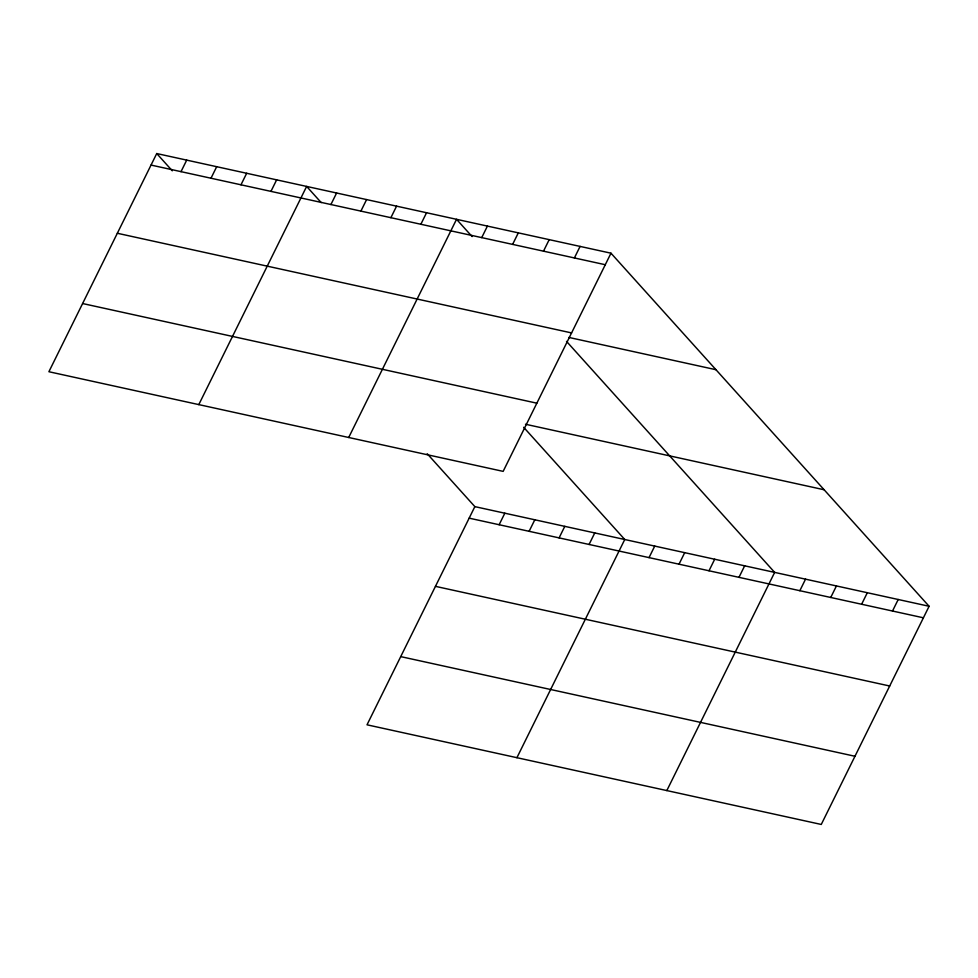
<?xml version="1.0" encoding="UTF-8"?>
<svg xmlns="http://www.w3.org/2000/svg" width="978" height="978" viewBox="0 0 978 978"><rect width="100%" height="100%" fill="white"/><g stroke="black" fill="none" stroke-linecap="round" stroke-linejoin="round"><path stroke-width="1.47" d="M156.737 153.546L48.9 371.726L503.144 471.372L610.981 253.192L156.737 153.546L172.287 170.808M181.016 171.651L186.712 160.111M210.991 178.228L216.7 166.688M240.979 184.805L246.676 173.265M270.955 191.382L276.652 179.842M198.803 404.611L306.64 186.419L321.212 202.605M330.919 204.536L336.615 192.996M360.894 211.114L366.603 199.573M390.882 217.691L396.579 206.15M420.858 224.268L426.555 212.727M348.706 437.496L456.543 219.304L472.093 236.566M481.726 237.617L487.423 226.089M512.619 244.39L518.316 232.862M543.499 251.175L549.208 239.634M574.392 257.947L580.088 246.407M427.227 453.755L474.856 506.628L367.019 724.808L821.263 824.454L929.1 606.274L610.981 253.192M499.135 524.734L504.831 513.206M529.11 531.311L534.819 519.77M559.098 537.888L564.795 526.347M589.074 544.465L594.771 532.924M516.922 757.693L624.759 539.501L523.67 427.3M649.037 557.619L654.734 546.079M679.013 564.196L684.71 552.656M709.001 570.773L714.698 559.233M738.977 577.35L744.674 565.81M666.825 790.579L774.662 572.387L566.519 341.383M799.845 590.7L805.542 579.172M830.738 597.472L836.434 585.944M861.618 604.257L867.327 592.717M892.511 611.03L898.207 599.49M151.04 165.074L605.284 264.72M117.336 233.265L571.58 332.923M568.866 337.434L715.957 369.708M82.604 303.535L536.849 403.18M525.492 424.244L824.124 489.758M474.856 506.628L929.1 606.274M469.159 518.157L923.403 617.803M435.454 586.348L889.699 686.006M400.723 656.617L854.968 756.263"/></g></svg>
